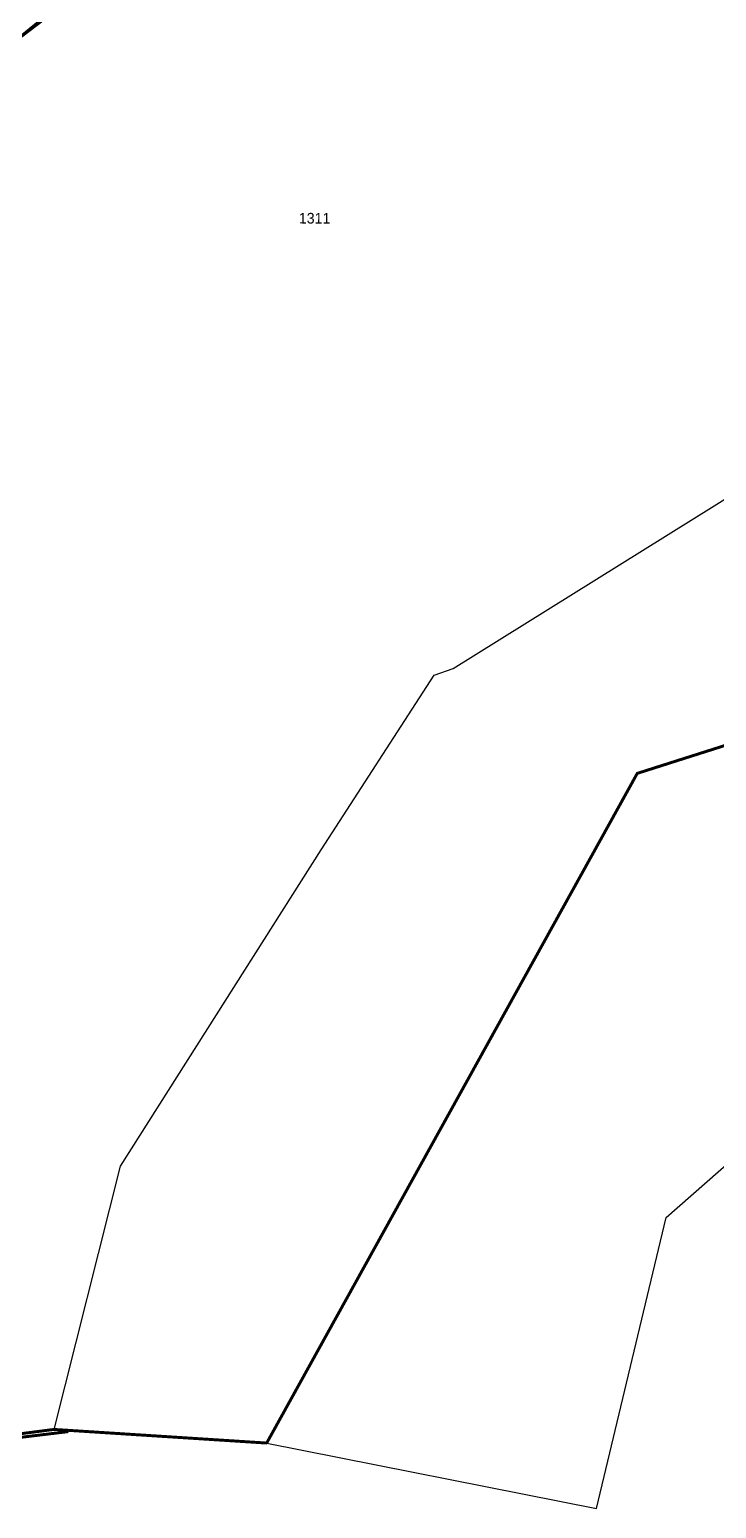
# Model space of a CAD drawing. Header units: metres. Extents: x 291360 to 296971, y 2012509 to 2016468.
# Drawn here: x 294357 to 294952, y 2012547 to 2013829 of the extents above; entities that cross this region are included whole.
import ezdxf
from ezdxf.enums import TextEntityAlignment as Align

# ---------------------------------------------------------------- set-up
doc = ezdxf.new("R2010")
doc.units = ezdxf.units.M
doc.header["$LTSCALE"] = 0.3
doc.header["$MEASUREMENT"] = 0
doc.linetypes.add('DASHDOT', pattern=[1, 0.5, -0.25, 0, -0.25])
doc.linetypes.add('DIVIDE', pattern=[1.25, 0.5, -0.25, 0, -0.25, 0, -0.25])
for name, color, linetype in [('OFF', 1, 'Continuous'), ('POLY_PARCEL', 6, 'Continuous'), ('POLY_WATER', 4, 'Continuous'), ('TEXT_PARCEL', 7, 'Continuous'), ('V_BOUND_LINE', 7, 'Continuous'), ('V_BOUND_STREAM_LINE', 7, 'DASHDOT'), ('V_DIVIDE_LINE', 7, 'DIVIDE')]:
    doc.layers.add(name, color=color, linetype=linetype)
doc.styles.add('TEXT_MAP', font='KRDEV050.TTF')

# ---------------------------------------------------------------- blocks, each defined once
blk = doc.blocks.new('FGH')
at = {"layer": 'V_BOUND_LINE', "const_width": 0.5}
blk.add_lwpolyline([(604.32, 248.93), (616.16, 257.74), (630.42, 269.35), (649.53, 285.36)], dxfattribs=at)
at = {"layer": 'V_DIVIDE_LINE', "ltscale": 10, "const_width": 0.5, "flags": 128}
blk.add_lwpolyline([(563.55, 17.03), (629.27, 24.95)], dxfattribs=at)
blk = doc.blocks.new('G')
at = {"layer": 'OFF'}
blk.add_lwpolyline([(158.72, 38.34), (214.62, 27.4)], dxfattribs=at)
at = {"layer": 'POLY_PARCEL'}
blk.add_lwpolyline([(100.84, 264.08), (104.91, 267.86), (120.13, 279.46), (136.41, 293.17), (155.77, 308.92), (157.88, 309.52), (162.29, 312.35)], dxfattribs=at)
at = {"layer": 'POLY_WATER'}
for points in [[(214.62, 27.4), (226.35, 76.76), (285.52, 129.05), (396.52, 145.18), (436.97, 140.75), (506.9, 201.35), (542.59, 210.15), (547.47, 288.67), (533.77, 408.41), (568.98, 474.38), (577.82, 491.43), (590.05, 548.12), (594.45, 613.12), (628.19, 635.6), (564.13, 748.98), (558.63, 760.59)], [(122.67, 40.56), (133.8, 85.25), (167.67, 138.99), (186.77, 168.65), (189.97, 169.8), (250.16, 207.53), (289.75, 232.01), (338.83, 263.94), (348.45, 270.12), (362.63, 283.16), (385.29, 303.05), (398.33, 321.12), (407.26, 333.7), (421.28, 391.72), (418.99, 450.49), (415.54, 511.5), (386.7, 550.16), (282.5, 634.66), (210.51, 670.26), (114.39, 715.55), (110.5, 716.69), (70.46, 735.67), (23.1, 757.86)]]:
    blk.add_lwpolyline(points, dxfattribs=at)
at = {"layer": 'V_BOUND_LINE', "const_width": 0.5}
blk.add_lwpolyline([(57.49, 31.97), (122.67, 40.56)], dxfattribs=at)
at = {"layer": 'V_BOUND_STREAM_LINE', "ltscale": 10, "const_width": 0.5, "flags": 128}
for points in [[(158.72, 38.34), (221.23, 152.09), (366.69, 198.86), (462.53, 253.88), (492.45, 508.04), (445.59, 738.02)], [(122.67, 40.56), (158.72, 38.34)]]:
    blk.add_lwpolyline(points, dxfattribs=at)
at = {"layer": 'TEXT_PARCEL', "style": 'TEXT_MAP'}
blk.add_text('1311', height=1.8, dxfattribs=at).set_placement((166.3, 245.21), align=Align.CENTER)

msp = doc.modelspace()

# ---------------------------------------------------------------- block references
at = {"xscale": 5.105537398015979, "yscale": 5.105537398015979, "zscale": 5.105537398015979}
msp.add_blockref('FGH', (291177.8, 2012485.9), dxfattribs=at)
at = {"xscale": 5.111073220906839, "yscale": 5.111073220906839, "zscale": 5.111073220906839, "rotation": 359.8511335864272}
msp.add_blockref('G', (293750.6, 2012409.5), dxfattribs=at)

doc.saveas('drawing.dxf')
